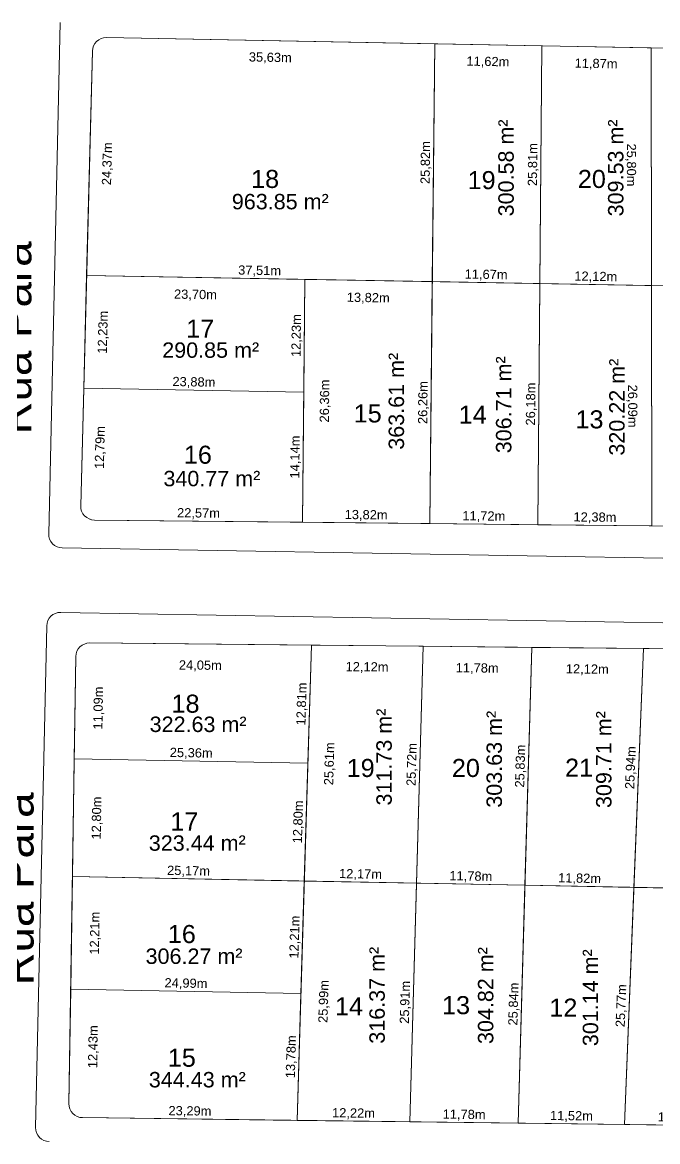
# Model space of a CAD drawing. Header units: metres. Extents: x 3808 to 8215, y 2374 to 6187.
# Drawn here: x 5029.4 to 5098.4, y 5179.3 to 5300.8 of the extents above; entities that cross this region are included whole.
import ezdxf
from ezdxf.enums import TextEntityAlignment as Align

# ---------------------------------------------------------------- set-up
doc = ezdxf.new("R2010")
doc.units = ezdxf.units.M
for name, color, linetype in [('Areas Lotes', 1, 'Continuous'), ('Calçada', 8, 'Continuous'), ('COTAS', 7, 'Continuous'), ('Lote', 7, 'Continuous'), ('Nome das Ruas', 7, 'Continuous'), ('Nº Lote', 7, 'Continuous'), ('quadras', 7, 'Continuous')]:
    doc.layers.add(name, color=color, linetype=linetype)
doc.styles.add('Arial', font='arial.ttf')
doc.dimstyles.new('Copy(2) of ISO-25', dxfattribs={"dimtxt": 1, "dimasz": 2.5, "dimexe": 1.25, "dimexo": 0.625, "dimgap": 0.2, "dimtad": 1, "dimtoh": 1, "dimlfac": 1, "dimzin": 1, "dimtxsty": 'Arial', "dimblk": 'NONE', "dimcen": 0, "dimse1": 1, "dimse2": 1, "dimsd1": 1, "dimsd2": 1, "dimclrt": 256, "dimaunit": 1, "dimadec": 3, "dimazin": 0, "dimtfac": 1, "dimtmove": 0, "dimatfit": 3, "dimldrblk": 'NONE', "dimfxl": 1, "dimtolj": 1, "dimtzin": 0, "dimarcsym": 0})

# ---------------------------------------------------------------- blocks, each defined once
blk = doc.blocks.new('*D5587')
at = {"layer": 'Defpoints', "color": 0, "linetype": 'Continuous', "transparency": 16777216}
for p in [(5094.76, 5181.15), (5094.76, 5181.15), (5106.63, 5180.99)]:
    blk.add_point(p, dxfattribs=at)
at = {"layer": 'COTAS', "linetype": 'Continuous', "lineweight": 5, "transparency": 16777216, "insert": (5100.71, 5181.87), "char_height": 1, "attachment_point": 5, "rotation": 359.2668, "style": 'Arial'}
blk.add_mtext('\\A1;11,87m', dxfattribs=at)
blk = doc.blocks.new('_None')
blk = doc.blocks.new('*D5588')
at = {"layer": 'Defpoints', "color": 0, "linetype": 'Continuous', "transparency": 16777216}
for p in [(5083.24, 5181.29), (5083.24, 5181.29), (5094.76, 5181.15)]:
    blk.add_point(p, dxfattribs=at)
at = {"layer": 'COTAS', "linetype": 'Continuous', "lineweight": 5, "transparency": 16777216, "insert": (5089.01, 5182.02), "char_height": 1, "attachment_point": 5, "rotation": 359.2668, "style": 'Arial'}
blk.add_mtext('\\A1;11,52m', dxfattribs=at)
blk = doc.blocks.new('*D5589')
at = {"layer": 'Defpoints', "color": 0, "linetype": 'Continuous', "transparency": 16777216}
for p in [(5071.46, 5181.44), (5071.46, 5181.44), (5083.24, 5181.29)]:
    blk.add_point(p, dxfattribs=at)
at = {"layer": 'COTAS', "linetype": 'Continuous', "lineweight": 5, "transparency": 16777216, "insert": (5077.36, 5182.17), "char_height": 1, "attachment_point": 5, "rotation": 359.2668, "style": 'Arial'}
blk.add_mtext('\\A1;11,78m', dxfattribs=at)
blk = doc.blocks.new('*D5590')
at = {"layer": 'Defpoints', "color": 0, "linetype": 'Continuous', "transparency": 16777216}
for p in [(5059.24, 5181.6), (5059.24, 5181.6), (5071.46, 5181.44)]:
    blk.add_point(p, dxfattribs=at)
at = {"layer": 'COTAS', "linetype": 'Continuous', "lineweight": 5, "transparency": 16777216, "insert": (5065.36, 5182.32), "char_height": 1, "attachment_point": 5, "rotation": 359.2668, "style": 'Arial'}
blk.add_mtext('\\A1;12,22m', dxfattribs=at)
blk = doc.blocks.new('*D5591')
at = {"layer": 'Defpoints', "color": 0, "linetype": 'Continuous', "transparency": 16777216}
for p in [(5035.96, 5181.9), (5035.96, 5181.9), (5059.24, 5181.6)]:
    blk.add_point(p, dxfattribs=at)
at = {"layer": 'COTAS', "linetype": 'Continuous', "lineweight": 5, "transparency": 16777216, "insert": (5047.61, 5182.55), "char_height": 1, "attachment_point": 5, "rotation": 359.2668, "style": 'Arial'}
blk.add_mtext('\\A1;23,29m', dxfattribs=at)
blk = doc.blocks.new('*D5592')
at = {"layer": 'Defpoints', "color": 0, "linetype": 'Continuous', "transparency": 16777216}
for p in [(5034.86, 5208.06), (5060.02, 5207.58), (5060.02, 5207.58)]:
    blk.add_point(p, dxfattribs=at)
at = {"layer": 'COTAS', "linetype": 'Continuous', "lineweight": 5, "transparency": 16777216, "insert": (5047.46, 5208.62), "char_height": 1, "attachment_point": 5, "rotation": 358.9075, "style": 'Arial'}
blk.add_mtext('\\A1;25,17m', dxfattribs=at)
blk = doc.blocks.new('*D5593')
at = {"layer": 'Defpoints', "color": 0, "linetype": 'Continuous', "transparency": 16777216}
for p in [(5060.02, 5207.58), (5072.19, 5207.35), (5072.19, 5207.35)]:
    blk.add_point(p, dxfattribs=at)
at = {"layer": 'COTAS', "linetype": 'Continuous', "lineweight": 5, "transparency": 16777216, "insert": (5066.12, 5208.27), "char_height": 1, "attachment_point": 5, "rotation": 358.9075, "style": 'Arial'}
blk.add_mtext('\\A1;12,17m', dxfattribs=at)
blk = doc.blocks.new('*D5594')
at = {"layer": 'Defpoints', "color": 0, "linetype": 'Continuous', "transparency": 16777216}
for p in [(5072.19, 5207.35), (5083.97, 5207.12), (5083.97, 5207.12)]:
    blk.add_point(p, dxfattribs=at)
at = {"layer": 'COTAS', "linetype": 'Continuous', "lineweight": 5, "transparency": 16777216, "insert": (5078.09, 5208.04), "char_height": 1, "attachment_point": 5, "rotation": 358.9075, "style": 'Arial'}
blk.add_mtext('\\A1;11,78m', dxfattribs=at)
blk = doc.blocks.new('*D5595')
at = {"layer": 'Defpoints', "color": 0, "linetype": 'Continuous', "transparency": 16777216}
for p in [(5083.97, 5207.12), (5095.78, 5206.9), (5095.78, 5206.9)]:
    blk.add_point(p, dxfattribs=at)
at = {"layer": 'COTAS', "linetype": 'Continuous', "lineweight": 5, "transparency": 16777216, "insert": (5089.89, 5207.81), "char_height": 1, "attachment_point": 5, "rotation": 358.9075, "style": 'Arial'}
blk.add_mtext('\\A1;11,82m', dxfattribs=at)
blk = doc.blocks.new('*D5596')
at = {"layer": 'Defpoints', "color": 0, "linetype": 'Continuous', "transparency": 16777216}
for p in [(5095.78, 5206.9), (5108.3, 5206.66), (5108.3, 5206.49)]:
    blk.add_point(p, dxfattribs=at)
at = {"layer": 'COTAS', "linetype": 'Continuous', "lineweight": 5, "transparency": 16777216, "insert": (5102.06, 5207.58), "char_height": 1, "attachment_point": 5, "rotation": 358.9075, "style": 'Arial'}
blk.add_mtext('\\A1;12,52m', dxfattribs=at)
blk = doc.blocks.new('*D5605')
at = {"layer": 'Defpoints', "color": 0, "linetype": 'Continuous', "transparency": 16777216}
for p in [(5036.74, 5233.42), (5060.79, 5233.18), (5060.76, 5230.01)]:
    blk.add_point(p, dxfattribs=at)
at = {"layer": 'COTAS', "linetype": 'Continuous', "lineweight": 5, "transparency": 16777216, "insert": (5048.74, 5230.93), "char_height": 1, "attachment_point": 5, "rotation": 359.4262, "style": 'Arial'}
blk.add_mtext('\\A1;24,05m', dxfattribs=at)
blk = doc.blocks.new('*D5606')
at = {"layer": 'Defpoints', "color": 0, "linetype": 'Continuous', "transparency": 16777216}
for p in [(5060.79, 5233.18), (5072.92, 5233.06), (5072.88, 5229.89)]:
    blk.add_point(p, dxfattribs=at)
at = {"layer": 'COTAS', "linetype": 'Continuous', "lineweight": 5, "transparency": 16777216, "insert": (5066.83, 5230.75), "char_height": 1, "attachment_point": 5, "rotation": 359.4262, "style": 'Arial'}
blk.add_mtext('\\A1;12,12m', dxfattribs=at)
blk = doc.blocks.new('*D5607')
at = {"layer": 'Defpoints', "color": 0, "linetype": 'Continuous', "transparency": 16777216}
for p in [(5072.92, 5233.06), (5084.7, 5232.94), (5084.66, 5229.77)]:
    blk.add_point(p, dxfattribs=at)
at = {"layer": 'COTAS', "linetype": 'Continuous', "lineweight": 5, "transparency": 16777216, "insert": (5078.78, 5230.63), "char_height": 1, "attachment_point": 5, "rotation": 359.4262, "style": 'Arial'}
blk.add_mtext('\\A1;11,78m', dxfattribs=at)
blk = doc.blocks.new('*D5608')
at = {"layer": 'Defpoints', "color": 0, "linetype": 'Continuous', "transparency": 16777216}
for p in [(5084.7, 5232.94), (5096.81, 5232.82), (5096.78, 5229.65)]:
    blk.add_point(p, dxfattribs=at)
at = {"layer": 'COTAS', "linetype": 'Continuous', "lineweight": 5, "transparency": 16777216, "insert": (5090.73, 5230.51), "char_height": 1, "attachment_point": 5, "rotation": 359.4262, "style": 'Arial'}
blk.add_mtext('\\A1;12,12m', dxfattribs=at)
blk = doc.blocks.new('*D5609')
at = {"layer": 'Defpoints', "color": 0, "linetype": 'Continuous', "transparency": 16777216}
for p in [(5096.81, 5232.82), (5108.98, 5232.7), (5108.95, 5229.53)]:
    blk.add_point(p, dxfattribs=at)
at = {"layer": 'COTAS', "linetype": 'Continuous', "lineweight": 5, "transparency": 16777216, "insert": (5102.87, 5230.39), "char_height": 1, "attachment_point": 5, "rotation": 359.4262, "style": 'Arial'}
blk.add_mtext('\\A1;12,17m', dxfattribs=at)
blk = doc.blocks.new('*D5617')
at = {"layer": 'Defpoints', "color": 0, "linetype": 'Continuous', "transparency": 16777216}
for p in [(5035.05, 5220.86), (5060.41, 5220.38), (5060.41, 5220.38)]:
    blk.add_point(p, dxfattribs=at)
at = {"layer": 'COTAS', "linetype": 'Continuous', "lineweight": 5, "transparency": 16777216, "insert": (5047.75, 5221.42), "char_height": 1, "attachment_point": 5, "rotation": 358.9075, "style": 'Arial'}
blk.add_mtext('\\A1;25,36m', dxfattribs=at)
blk = doc.blocks.new('*D5618')
at = {"layer": 'Defpoints', "color": 0, "linetype": 'Continuous', "transparency": 16777216}
for p in [(5034.67, 5195.85), (5059.66, 5195.37), (5059.66, 5195.37)]:
    blk.add_point(p, dxfattribs=at)
at = {"layer": 'COTAS', "linetype": 'Continuous', "lineweight": 5, "transparency": 16777216, "insert": (5047.18, 5196.41), "char_height": 1, "attachment_point": 5, "rotation": 358.9075, "style": 'Arial'}
blk.add_mtext('\\A1;24,99m', dxfattribs=at)
blk = doc.blocks.new('*D5639')
at = {"layer": 'Defpoints', "color": 0, "linetype": 'Continuous', "transparency": 16777216}
for p in [(5096.81, 5232.82), (5096.81, 5232.82), (5095.78, 5206.9)]:
    blk.add_point(p, dxfattribs=at)
at = {"layer": 'COTAS', "linetype": 'Continuous', "lineweight": 5, "transparency": 16777216, "insert": (5095.5, 5219.89), "char_height": 1, "attachment_point": 5, "rotation": 87.7278, "style": 'Arial'}
blk.add_mtext('\\A1;25,94m', dxfattribs=at)
blk = doc.blocks.new('*D5640')
at = {"layer": 'Defpoints', "color": 0, "linetype": 'Continuous', "transparency": 16777216}
for p in [(5084.7, 5232.94), (5084.7, 5232.94), (5083.97, 5207.12)]:
    blk.add_point(p, dxfattribs=at)
at = {"layer": 'COTAS', "linetype": 'Continuous', "lineweight": 5, "transparency": 16777216, "insert": (5083.53, 5220.06), "char_height": 1, "attachment_point": 5, "rotation": 88.3812, "style": 'Arial'}
blk.add_mtext('\\A1;25,83m', dxfattribs=at)
blk = doc.blocks.new('*D5641')
at = {"layer": 'Defpoints', "color": 0, "linetype": 'Continuous', "transparency": 16777216}
for p in [(5083.97, 5207.12), (5083.24, 5181.29), (5083.24, 5181.29)]:
    blk.add_point(p, dxfattribs=at)
at = {"layer": 'COTAS', "linetype": 'Continuous', "lineweight": 5, "transparency": 16777216, "insert": (5082.8, 5194.23), "char_height": 1, "attachment_point": 5, "rotation": 88.3812, "style": 'Arial'}
blk.add_mtext('\\A1;25,84m', dxfattribs=at)
blk = doc.blocks.new('*D5642')
at = {"layer": 'Defpoints', "color": 0, "linetype": 'Continuous', "transparency": 16777216}
for p in [(5072.19, 5207.35), (5071.46, 5181.44), (5071.46, 5181.44)]:
    blk.add_point(p, dxfattribs=at)
at = {"layer": 'COTAS', "linetype": 'Continuous', "lineweight": 5, "transparency": 16777216, "insert": (5071.02, 5194.42), "char_height": 1, "attachment_point": 5, "rotation": 88.3812, "style": 'Arial'}
blk.add_mtext('\\A1;25,91m', dxfattribs=at)
blk = doc.blocks.new('*D5643')
at = {"layer": 'Defpoints', "color": 0, "linetype": 'Continuous', "transparency": 16777216}
for p in [(5072.92, 5233.06), (5072.92, 5233.06), (5072.19, 5207.35)]:
    blk.add_point(p, dxfattribs=at)
at = {"layer": 'COTAS', "linetype": 'Continuous', "lineweight": 5, "transparency": 16777216, "insert": (5071.75, 5220.23), "char_height": 1, "attachment_point": 5, "rotation": 88.3812, "style": 'Arial'}
blk.add_mtext('\\A1;25,72m', dxfattribs=at)
blk = doc.blocks.new('*D5644')
at = {"layer": 'Defpoints', "color": 0, "linetype": 'Continuous', "transparency": 16777216}
for p in [(5060.79, 5233.18), (5064, 5233.09), (5060.02, 5207.58)]:
    blk.add_point(p, dxfattribs=at)
at = {"layer": 'COTAS', "linetype": 'Continuous', "lineweight": 5, "transparency": 16777216, "insert": (5062.81, 5220.31), "char_height": 1, "attachment_point": 5, "rotation": 88.2791, "style": 'Arial'}
blk.add_mtext('\\A1;25,61m', dxfattribs=at)
blk = doc.blocks.new('*D5645')
at = {"layer": 'Defpoints', "color": 0, "linetype": 'Continuous', "transparency": 16777216}
for p in [(5060.02, 5207.58), (5059.24, 5181.6), (5062.6, 5181.5)]:
    blk.add_point(p, dxfattribs=at)
at = {"layer": 'COTAS', "linetype": 'Continuous', "lineweight": 5, "transparency": 16777216, "insert": (5062.19, 5194.51), "char_height": 1, "attachment_point": 5, "rotation": 88.2791, "style": 'Arial'}
blk.add_mtext('\\A1;25,99m', dxfattribs=at)
blk = doc.blocks.new('*D5646')
at = {"layer": 'Defpoints', "color": 0, "linetype": 'Continuous', "transparency": 16777216}
for p in [(5060.79, 5233.18), (5060.41, 5220.38), (5060.41, 5220.38)]:
    blk.add_point(p, dxfattribs=at)
at = {"layer": 'COTAS', "linetype": 'Continuous', "lineweight": 5, "transparency": 16777216, "insert": (5059.8, 5226.8), "char_height": 1, "attachment_point": 5, "rotation": 88.2791, "style": 'Arial'}
blk.add_mtext('\\A1;12,81m', dxfattribs=at)
blk = doc.blocks.new('*D5647')
at = {"layer": 'Defpoints', "color": 0, "linetype": 'Continuous', "transparency": 16777216}
for p in [(5060.41, 5220.38), (5060.02, 5207.58), (5060.02, 5207.58)]:
    blk.add_point(p, dxfattribs=at)
at = {"layer": 'COTAS', "linetype": 'Continuous', "lineweight": 5, "transparency": 16777216, "insert": (5059.42, 5214), "char_height": 1, "attachment_point": 5, "rotation": 88.2791, "style": 'Arial'}
blk.add_mtext('\\A1;12,80m', dxfattribs=at)
blk = doc.blocks.new('*D5648')
at = {"layer": 'Defpoints', "color": 0, "linetype": 'Continuous', "transparency": 16777216}
for p in [(5060.02, 5207.58), (5059.66, 5195.37), (5059.66, 5195.37)]:
    blk.add_point(p, dxfattribs=at)
at = {"layer": 'COTAS', "linetype": 'Continuous', "lineweight": 5, "transparency": 16777216, "insert": (5059.04, 5201.5), "char_height": 1, "attachment_point": 5, "rotation": 88.2791, "style": 'Arial'}
blk.add_mtext('\\A1;12,21m', dxfattribs=at)
blk = doc.blocks.new('*D5649')
at = {"layer": 'Defpoints', "color": 0, "linetype": 'Continuous', "transparency": 16777216}
for p in [(5059.66, 5195.37), (5059.24, 5181.6), (5059.24, 5181.6)]:
    blk.add_point(p, dxfattribs=at)
at = {"layer": 'COTAS', "linetype": 'Continuous', "lineweight": 5, "transparency": 16777216, "insert": (5058.65, 5188.51), "char_height": 1, "attachment_point": 5, "rotation": 88.2791, "style": 'Arial'}
blk.add_mtext('\\A1;13,78m', dxfattribs=at)
blk = doc.blocks.new('*D5650')
at = {"layer": 'Defpoints', "color": 0, "linetype": 'Continuous', "transparency": 16777216}
for p in [(5034.67, 5195.85), (5038.07, 5195.8), (5034.48, 5183.42)]:
    blk.add_point(p, dxfattribs=at)
at = {"layer": 'COTAS', "linetype": 'Continuous', "lineweight": 5, "transparency": 16777216, "insert": (5037.17, 5189.6), "char_height": 1, "attachment_point": 5, "rotation": 89.1178, "style": 'Arial'}
blk.add_mtext('\\A1;12,43m', dxfattribs=at)
blk = doc.blocks.new('*D5651')
at = {"layer": 'Defpoints', "color": 0, "linetype": 'Continuous', "transparency": 16777216}
for p in [(5034.86, 5208.06), (5038.26, 5208.01), (5034.67, 5195.85)]:
    blk.add_point(p, dxfattribs=at)
at = {"layer": 'COTAS', "linetype": 'Continuous', "lineweight": 5, "transparency": 16777216, "insert": (5037.36, 5201.92), "char_height": 1, "attachment_point": 5, "rotation": 89.1178, "style": 'Arial'}
blk.add_mtext('\\A1;12,21m', dxfattribs=at)
blk = doc.blocks.new('*D5652')
at = {"layer": 'Defpoints', "color": 0, "linetype": 'Continuous', "transparency": 16777216}
for p in [(5035.05, 5220.86), (5038.46, 5220.81), (5034.86, 5208.06)]:
    blk.add_point(p, dxfattribs=at)
at = {"layer": 'COTAS', "linetype": 'Continuous', "lineweight": 5, "transparency": 16777216, "insert": (5037.56, 5214.42), "char_height": 1, "attachment_point": 5, "rotation": 89.1178, "style": 'Arial'}
blk.add_mtext('\\A1;12,80m', dxfattribs=at)
blk = doc.blocks.new('*D5653')
at = {"layer": 'Defpoints', "color": 0, "linetype": 'Continuous', "transparency": 16777216}
for p in [(5035.22, 5231.95), (5038.63, 5231.89), (5035.05, 5220.86)]:
    blk.add_point(p, dxfattribs=at)
at = {"layer": 'COTAS', "linetype": 'Continuous', "lineweight": 5, "transparency": 16777216, "insert": (5037.74, 5226.36), "char_height": 1, "attachment_point": 5, "rotation": 89.1178, "style": 'Arial'}
blk.add_mtext('\\A1;11,09m', dxfattribs=at)
blk = doc.blocks.new('*D5654')
at = {"layer": 'Defpoints', "color": 0, "linetype": 'Continuous', "transparency": 16777216}
for p in [(5095.78, 5206.9), (5094.76, 5181.15), (5094.76, 5181.15)]:
    blk.add_point(p, dxfattribs=at)
at = {"layer": 'COTAS', "linetype": 'Continuous', "lineweight": 5, "transparency": 16777216, "insert": (5094.47, 5194.05), "char_height": 1, "attachment_point": 5, "rotation": 87.7278, "style": 'Arial'}
blk.add_mtext('\\A1;25,77m', dxfattribs=at)
blk = doc.blocks.new('*D5836')
at = {"layer": 'Defpoints', "color": 0, "linetype": 'Continuous', "transparency": 16777216}
for p in [(5097.74, 5246.14), (5097.74, 5246.14), (5109.12, 5246.02)]:
    blk.add_point(p, dxfattribs=at)
at = {"layer": 'COTAS', "linetype": 'Continuous', "lineweight": 5, "transparency": 16777216, "insert": (5103.44, 5246.88), "char_height": 1, "attachment_point": 5, "rotation": 359.4056, "style": 'Arial'}
blk.add_mtext('\\A1;11,37m', dxfattribs=at)
blk = doc.blocks.new('*D5837')
at = {"layer": 'Defpoints', "color": 0, "linetype": 'Continuous', "transparency": 16777216}
for p in [(5085.36, 5246.26), (5085.36, 5246.26), (5097.74, 5246.14)]:
    blk.add_point(p, dxfattribs=at)
at = {"layer": 'COTAS', "linetype": 'Continuous', "lineweight": 5, "transparency": 16777216, "insert": (5091.56, 5247), "char_height": 1, "attachment_point": 5, "rotation": 359.4056, "style": 'Arial'}
blk.add_mtext('\\A1;12,38m', dxfattribs=at)
blk = doc.blocks.new('*D5838')
at = {"layer": 'Defpoints', "color": 0, "linetype": 'Continuous', "transparency": 16777216}
for p in [(5073.63, 5246.39), (5073.63, 5246.39), (5085.36, 5246.26)]:
    blk.add_point(p, dxfattribs=at)
at = {"layer": 'COTAS', "linetype": 'Continuous', "lineweight": 5, "transparency": 16777216, "insert": (5079.5, 5247.13), "char_height": 1, "attachment_point": 5, "rotation": 359.4056, "style": 'Arial'}
blk.add_mtext('\\A1;11,72m', dxfattribs=at)
blk = doc.blocks.new('*D5839')
at = {"layer": 'Defpoints', "color": 0, "linetype": 'Continuous', "transparency": 16777216}
for p in [(5059.82, 5246.53), (5059.82, 5246.53), (5073.63, 5246.39)]:
    blk.add_point(p, dxfattribs=at)
at = {"layer": 'COTAS', "linetype": 'Continuous', "lineweight": 5, "transparency": 16777216, "insert": (5066.73, 5247.26), "char_height": 1, "attachment_point": 5, "rotation": 359.4056, "style": 'Arial'}
blk.add_mtext('\\A1;13,82m', dxfattribs=at)
blk = doc.blocks.new('*D5840')
at = {"layer": 'Defpoints', "color": 0, "linetype": 'Continuous', "transparency": 16777216}
for p in [(5037.24, 5246.53), (5037.25, 5246.76), (5059.82, 5246.53)]:
    blk.add_point(p, dxfattribs=at)
at = {"layer": 'COTAS', "linetype": 'Continuous', "lineweight": 5, "transparency": 16777216, "insert": (5048.54, 5247.45), "char_height": 1, "attachment_point": 5, "rotation": 359.4056, "style": 'Arial'}
blk.add_mtext('\\A1;22,57m', dxfattribs=at)
blk = doc.blocks.new('*D5841')
at = {"layer": 'Defpoints', "color": 0, "linetype": 'Continuous', "transparency": 16777216}
for p in [(5036.4, 5273.31), (5073.91, 5272.65), (5073.91, 5272.65)]:
    blk.add_point(p, dxfattribs=at)
at = {"layer": 'COTAS', "linetype": 'Continuous', "lineweight": 5, "transparency": 16777216, "insert": (5055.17, 5273.78), "char_height": 1, "attachment_point": 5, "rotation": 358.9856, "style": 'Arial'}
blk.add_mtext('\\A1;37,51m', dxfattribs=at)
blk = doc.blocks.new('*D5842')
at = {"layer": 'Defpoints', "color": 0, "linetype": 'Continuous', "transparency": 16777216}
for p in [(5073.91, 5272.65), (5085.57, 5272.44), (5085.57, 5272.44)]:
    blk.add_point(p, dxfattribs=at)
at = {"layer": 'COTAS', "linetype": 'Continuous', "lineweight": 5, "transparency": 16777216, "insert": (5079.75, 5273.35), "char_height": 1, "attachment_point": 5, "rotation": 358.9856, "style": 'Arial'}
blk.add_mtext('\\A1;11,67m', dxfattribs=at)
blk = doc.blocks.new('*D5843')
at = {"layer": 'Defpoints', "color": 0, "linetype": 'Continuous', "transparency": 16777216}
for p in [(5085.57, 5272.44), (5097.7, 5272.23), (5097.7, 5272.23)]:
    blk.add_point(p, dxfattribs=at)
at = {"layer": 'COTAS', "linetype": 'Continuous', "lineweight": 5, "transparency": 16777216, "insert": (5091.65, 5273.13), "char_height": 1, "attachment_point": 5, "rotation": 358.9856, "style": 'Arial'}
blk.add_mtext('\\A1;12,12m', dxfattribs=at)
blk = doc.blocks.new('*D5844')
at = {"layer": 'Defpoints', "color": 0, "linetype": 'Continuous', "transparency": 16777216}
for p in [(5097.7, 5272.23), (5109.12, 5272.02), (5109.12, 5272.02)]:
    blk.add_point(p, dxfattribs=at)
at = {"layer": 'COTAS', "linetype": 'Continuous', "lineweight": 5, "transparency": 16777216, "insert": (5103.42, 5272.93), "char_height": 1, "attachment_point": 5, "rotation": 358.9856, "style": 'Arial'}
blk.add_mtext('\\A1;11,42m', dxfattribs=at)
blk = doc.blocks.new('*D5862')
at = {"layer": 'Defpoints', "color": 0, "linetype": 'Continuous', "transparency": 16777216}
for p in [(5036.4, 5273.31), (5060.09, 5272.89), (5060.04, 5270.16)]:
    blk.add_point(p, dxfattribs=at)
at = {"layer": 'COTAS', "linetype": 'Continuous', "lineweight": 5, "transparency": 16777216, "insert": (5048.21, 5271.17), "char_height": 1, "attachment_point": 5, "rotation": 358.9856, "style": 'Arial'}
blk.add_mtext('\\A1;23,70m', dxfattribs=at)
blk = doc.blocks.new('*D5863')
at = {"layer": 'Defpoints', "color": 0, "linetype": 'Continuous', "transparency": 16777216}
for p in [(5060.09, 5272.89), (5073.91, 5272.65), (5073.86, 5269.91)]:
    blk.add_point(p, dxfattribs=at)
at = {"layer": 'COTAS', "linetype": 'Continuous', "lineweight": 5, "transparency": 16777216, "insert": (5066.96, 5270.83), "char_height": 1, "attachment_point": 5, "rotation": 358.9856, "style": 'Arial'}
blk.add_mtext('\\A1;13,82m', dxfattribs=at)
blk = doc.blocks.new('*D5864')
at = {"layer": 'Defpoints', "color": 0, "linetype": 'Continuous', "transparency": 16777216}
for p in [(5036.09, 5261.09), (5036.09, 5261.09), (5059.96, 5260.67)]:
    blk.add_point(p, dxfattribs=at)
at = {"layer": 'COTAS', "linetype": 'Continuous', "lineweight": 5, "transparency": 16777216, "insert": (5048.04, 5261.68), "char_height": 1, "attachment_point": 5, "rotation": 358.9856, "style": 'Arial'}
blk.add_mtext('\\A1;23,88m', dxfattribs=at)
blk = doc.blocks.new('*D5865')
at = {"layer": 'Defpoints', "color": 0, "linetype": 'Continuous', "transparency": 16777216}
for p in [(5037.02, 5297.67), (5036.4, 5273.31), (5039.19, 5273.24)]:
    blk.add_point(p, dxfattribs=at)
at = {"layer": 'COTAS', "linetype": 'Continuous', "lineweight": 5, "transparency": 16777216, "insert": (5038.7, 5285.44), "char_height": 1, "attachment_point": 5, "rotation": 88.5356, "style": 'Arial'}
blk.add_mtext('\\A1;24,37m', dxfattribs=at)
blk = doc.blocks.new('*D5866')
at = {"layer": 'Defpoints', "color": 0, "linetype": 'Continuous', "transparency": 16777216}
for p in [(5036.4, 5273.31), (5036.09, 5261.09), (5038.88, 5261.02)]:
    blk.add_point(p, dxfattribs=at)
at = {"layer": 'COTAS', "linetype": 'Continuous', "lineweight": 5, "transparency": 16777216, "insert": (5038.24, 5267.15), "char_height": 1, "attachment_point": 5, "rotation": 88.5356, "style": 'Arial'}
blk.add_mtext('\\A1;12,23m', dxfattribs=at)
blk = doc.blocks.new('*D5867')
at = {"layer": 'Defpoints', "color": 0, "linetype": 'Continuous', "transparency": 16777216}
for p in [(5036.09, 5261.09), (5035.76, 5248.3), (5038.55, 5248.23)]:
    blk.add_point(p, dxfattribs=at)
at = {"layer": 'COTAS', "linetype": 'Continuous', "lineweight": 5, "transparency": 16777216, "insert": (5037.92, 5254.64), "char_height": 1, "attachment_point": 5, "rotation": 88.5356, "style": 'Arial'}
blk.add_mtext('\\A1;12,79m', dxfattribs=at)
blk = doc.blocks.new('*D5868')
at = {"layer": 'Defpoints', "color": 0, "linetype": 'Continuous', "transparency": 16777216}
for p in [(5059.96, 5260.67), (5059.96, 5260.67), (5059.82, 5246.53)]:
    blk.add_point(p, dxfattribs=at)
at = {"layer": 'COTAS', "linetype": 'Continuous', "lineweight": 5, "transparency": 16777216, "insert": (5059.09, 5253.61), "char_height": 1, "attachment_point": 5, "rotation": 89.4066, "style": 'Arial'}
blk.add_mtext('\\A1;14,14m', dxfattribs=at)
blk = doc.blocks.new('*D5869')
at = {"layer": 'Defpoints', "color": 0, "linetype": 'Continuous', "transparency": 16777216}
for p in [(5060.09, 5272.89), (5060.09, 5272.89), (5059.96, 5260.67)]:
    blk.add_point(p, dxfattribs=at)
at = {"layer": 'COTAS', "linetype": 'Continuous', "lineweight": 5, "transparency": 16777216, "insert": (5059.23, 5266.79), "char_height": 1, "attachment_point": 5, "rotation": 89.4066, "style": 'Arial'}
blk.add_mtext('\\A1;12,23m', dxfattribs=at)
blk = doc.blocks.new('*D5870')
at = {"layer": 'Defpoints', "color": 0, "linetype": 'Continuous', "transparency": 16777216}
for p in [(5073.91, 5272.65), (5073.63, 5246.39), (5073.63, 5246.39)]:
    blk.add_point(p, dxfattribs=at)
at = {"layer": 'COTAS', "linetype": 'Continuous', "lineweight": 5, "transparency": 16777216, "insert": (5072.97, 5259.52), "char_height": 1, "attachment_point": 5, "rotation": 89.4066, "style": 'Arial'}
blk.add_mtext('\\A1;26,26m', dxfattribs=at)
blk = doc.blocks.new('*D5871')
at = {"layer": 'Defpoints', "color": 0, "linetype": 'Continuous', "transparency": 16777216}
for p in [(5085.57, 5272.44), (5085.36, 5246.26), (5085.36, 5246.26)]:
    blk.add_point(p, dxfattribs=at)
at = {"layer": 'COTAS', "linetype": 'Continuous', "lineweight": 5, "transparency": 16777216, "insert": (5084.67, 5259.36), "char_height": 1, "attachment_point": 5, "rotation": 89.5277, "style": 'Arial'}
blk.add_mtext('\\A1;26,18m', dxfattribs=at)
blk = doc.blocks.new('*D5872')
at = {"layer": 'Defpoints', "color": 0, "linetype": 'Continuous', "transparency": 16777216}
for p in [(5097.7, 5272.23), (5094.8, 5246.13), (5097.74, 5246.14)]:
    blk.add_point(p, dxfattribs=at)
at = {"layer": 'COTAS', "linetype": 'Continuous', "lineweight": 5, "transparency": 16777216, "insert": (5095.57, 5259.14), "char_height": 1, "attachment_point": 5, "rotation": 270.1, "style": 'Arial'}
blk.add_mtext('\\A1;26,09m', dxfattribs=at)
blk = doc.blocks.new('*D5894')
at = {"layer": 'Defpoints', "color": 0, "linetype": 'Continuous', "transparency": 16777216}
for p in [(5097.65, 5298.03), (5109.12, 5297.58), (5097.6, 5295.33)]:
    blk.add_point(p, dxfattribs=at)
at = {"layer": 'COTAS', "linetype": 'Continuous', "lineweight": 5, "transparency": 16777216, "insert": (5103.35, 5296.03), "char_height": 1, "attachment_point": 5, "rotation": 358.9295, "style": 'Arial'}
blk.add_mtext('\\A1;11,47m', dxfattribs=at)
blk = doc.blocks.new('*D5895')
at = {"layer": 'Defpoints', "color": 0, "linetype": 'Continuous', "transparency": 16777216}
for p in [(5085.79, 5298.25), (5097.65, 5298.03), (5085.74, 5295.55)]:
    blk.add_point(p, dxfattribs=at)
at = {"layer": 'COTAS', "linetype": 'Continuous', "lineweight": 5, "transparency": 16777216, "insert": (5091.68, 5296.24), "char_height": 1, "attachment_point": 5, "rotation": 358.9295, "style": 'Arial'}
blk.add_mtext('\\A1;11,87m', dxfattribs=at)
blk = doc.blocks.new('*D5896')
at = {"layer": 'Defpoints', "color": 0, "linetype": 'Continuous', "transparency": 16777216}
for p in [(5074.17, 5298.47), (5085.79, 5298.25), (5074.12, 5295.77)]:
    blk.add_point(p, dxfattribs=at)
at = {"layer": 'COTAS', "linetype": 'Continuous', "lineweight": 5, "transparency": 16777216, "insert": (5079.94, 5296.46), "char_height": 1, "attachment_point": 5, "rotation": 358.9295, "style": 'Arial'}
blk.add_mtext('\\A1;11,62m', dxfattribs=at)
blk = doc.blocks.new('*D5897')
at = {"layer": 'Defpoints', "color": 0, "linetype": 'Continuous', "transparency": 16777216}
for p in [(5038.55, 5299.14), (5074.17, 5298.47), (5038.5, 5296.44)]:
    blk.add_point(p, dxfattribs=at)
at = {"layer": 'COTAS', "linetype": 'Continuous', "lineweight": 5, "transparency": 16777216, "insert": (5056.33, 5296.91), "char_height": 1, "attachment_point": 5, "rotation": 358.9295, "style": 'Arial'}
blk.add_mtext('\\A1;35,63m', dxfattribs=at)
blk = doc.blocks.new('*D5898')
at = {"layer": 'Defpoints', "color": 0, "linetype": 'Continuous', "transparency": 16777216}
for p in [(5074.17, 5298.47), (5073.91, 5272.65), (5073.91, 5272.65)]:
    blk.add_point(p, dxfattribs=at)
at = {"layer": 'COTAS', "linetype": 'Continuous', "lineweight": 5, "transparency": 16777216, "insert": (5073.24, 5285.57), "char_height": 1, "attachment_point": 5, "rotation": 89.4066, "style": 'Arial'}
blk.add_mtext('\\A1;25,82m', dxfattribs=at)
blk = doc.blocks.new('*D5899')
at = {"layer": 'Defpoints', "color": 0, "linetype": 'Continuous', "transparency": 16777216}
for p in [(5085.79, 5298.25), (5085.57, 5272.44), (5085.57, 5272.44)]:
    blk.add_point(p, dxfattribs=at)
at = {"layer": 'COTAS', "linetype": 'Continuous', "lineweight": 5, "transparency": 16777216, "insert": (5084.88, 5285.35), "char_height": 1, "attachment_point": 5, "rotation": 89.5277, "style": 'Arial'}
blk.add_mtext('\\A1;25,81m', dxfattribs=at)
blk = doc.blocks.new('*D5900')
at = {"layer": 'Defpoints', "color": 0, "linetype": 'Continuous', "transparency": 16777216}
for p in [(5097.65, 5298.03), (5094.65, 5272.22), (5097.7, 5272.23)]:
    blk.add_point(p, dxfattribs=at)
at = {"layer": 'COTAS', "linetype": 'Continuous', "lineweight": 5, "transparency": 16777216, "insert": (5095.43, 5285.31), "char_height": 1, "attachment_point": 5, "rotation": 270.1, "style": 'Arial'}
blk.add_mtext('\\A1;25,80m', dxfattribs=at)
blk = doc.blocks.new('*D5906')
at = {"layer": 'Defpoints', "color": 0, "linetype": 'Continuous', "transparency": 16777216}
for p in [(5060.09, 5272.89), (5063.24, 5272.86), (5059.82, 5246.53)]:
    blk.add_point(p, dxfattribs=at)
at = {"layer": 'Areas Lotes', "linetype": 'Continuous', "lineweight": 5, "transparency": 16777216, "insert": (5062.3, 5259.69), "char_height": 1, "attachment_point": 5, "rotation": 89.4066, "style": 'Arial'}
blk.add_mtext('\\A1;26,36m', dxfattribs=at)

msp = doc.modelspace()

# ---------------------------------------------------------------- linework, layer by layer
at = {"layer": 'Calçada', "linetype": 'Continuous', "lineweight": 5}
for p, q in [((5033.516, 5300.789), (5032.286, 5245.273)), ((5218.438, 5240.556), (5033.76, 5243.74)), ((5218.294, 5233.558), (5033.591, 5236.742)), ((5032.065, 5235.275), (5030.859, 5180.832))]:
    msp.add_line(p, q, dxfattribs=at)
for centre, start, end in [((5033.786, 5245.24), 178.7312, 269.01241), ((5033.565, 5235.242), 89.01241, 178.7312), ((5032.359, 5180.799), 178.7312, 268.82016)]:
    msp.add_arc(centre, 1.5, start, end, dxfattribs=at)
at = {"layer": 'Lote', "lineweight": 5}
for p, q in [((5073.634, 5246.386), (5074.174, 5298.47)), ((5085.787, 5298.253), (5085.359, 5246.264)), ((5097.742, 5246.136), (5097.651, 5298.031)), ((5130.329, 5271.649), (5036.398, 5273.312)), ((5059.817, 5246.529), (5060.09, 5272.892)), ((5059.963, 5260.666), (5036.086, 5261.089)), ((5059.243, 5181.601), (5060.793, 5233.183)), ((5072.916, 5233.061), (5071.457, 5181.445)), ((5084.697, 5232.943), (5083.237, 5181.294)), ((5094.761, 5181.146), (5096.811, 5232.822)), ((5035.054, 5220.861), (5060.408, 5220.377)), ((5034.856, 5208.06), (5128.429, 5206.276)), ((5034.668, 5195.851), (5059.657, 5195.375))]:
    msp.add_line(p, q, dxfattribs=at)
at = {"layer": 'Lote', "linetype": 'Continuous', "lineweight": 5, "flags": 128}
for points in [[(5073.906, 5272.648), (5074.174, 5298.47), (5038.548, 5299.135, 0.4122013), (5037.021, 5297.674), (5036.398, 5273.312)], [(5036.086, 5261.089), (5035.759, 5248.301, 0.418668), (5037.243, 5246.763), (5059.817, 5246.529), (5059.963, 5260.666)], [(5060.793, 5233.183), (5036.739, 5233.424, 0.4126383), (5035.224, 5231.947), (5035.054, 5220.861), (5060.408, 5220.377)], [(5034.668, 5195.851), (5034.477, 5183.422, 0.4149754), (5035.958, 5181.899), (5059.243, 5181.601), (5059.657, 5195.375)]]:
    msp.add_lwpolyline(points, format="xyb", close=True, dxfattribs=at)
for points in [[(5085.787, 5298.253), (5074.174, 5298.47), (5073.906, 5272.648), (5085.574, 5272.441)], [(5097.696, 5272.226), (5097.651, 5298.031), (5085.787, 5298.253), (5085.574, 5272.441)], [(5097.696, 5272.226), (5109.115, 5272.024), (5109.115, 5297.817), (5097.651, 5298.031)], [(5060.09, 5272.892), (5036.398, 5273.312), (5036.086, 5261.089), (5059.963, 5260.666)], [(5073.906, 5272.648), (5060.09, 5272.892), (5059.817, 5246.529), (5073.634, 5246.386)], [(5073.634, 5246.386), (5085.359, 5246.264), (5085.574, 5272.441), (5073.906, 5272.648)], [(5085.359, 5246.264), (5097.742, 5246.136), (5097.696, 5272.226), (5085.574, 5272.441)], [(5097.742, 5246.136), (5109.115, 5246.018), (5109.115, 5272.024), (5097.696, 5272.226)], [(5060.023, 5207.58), (5072.189, 5207.348), (5072.916, 5233.061), (5060.793, 5233.183)], [(5072.189, 5207.348), (5083.967, 5207.124), (5084.697, 5232.943), (5072.916, 5233.061)], [(5096.811, 5232.822), (5084.697, 5232.943), (5083.967, 5207.124), (5095.783, 5206.899)], [(5108.979, 5232.7), (5096.811, 5232.822), (5095.783, 5206.899), (5108.302, 5206.66)], [(5035.054, 5220.861), (5034.856, 5208.06), (5060.023, 5207.58), (5060.408, 5220.377)], [(5034.856, 5208.06), (5034.668, 5195.851), (5059.657, 5195.375), (5060.023, 5207.58)], [(5059.243, 5181.601), (5071.457, 5181.445), (5072.189, 5207.348), (5060.023, 5207.58)], [(5071.457, 5181.445), (5083.237, 5181.294), (5083.967, 5207.124), (5072.189, 5207.348)], [(5095.783, 5206.899), (5083.967, 5207.124), (5083.237, 5181.294), (5094.761, 5181.146)], [(5108.298, 5206.486), (5108.302, 5206.66), (5095.783, 5206.899), (5094.761, 5181.146), (5106.631, 5180.994)]]:
    msp.add_lwpolyline(points, close=True, dxfattribs=at)
at = {"layer": 'quadras', "lineweight": 5}
for p, q in [((5038.548, 5299.135), (5215.734, 5295.825)), ((5035.759, 5248.301), (5037.021, 5297.674)), ((5215.43, 5244.915), (5037.243, 5246.763)), ((5036.739, 5233.424), (5214.632, 5231.642)), ((5034.477, 5183.422), (5035.224, 5231.947)), ((5214.686, 5179.612), (5035.958, 5181.899))]:
    msp.add_line(p, q, dxfattribs=at)
for centre, start, end in [((5038.52, 5297.636), 88.92951, 178.53559), ((5037.258, 5248.263), 178.53559, 269.4056), ((5036.724, 5231.924), 89.42616, 179.11783), ((5035.977, 5183.399), 179.11783, 269.26681)]:
    msp.add_arc(centre, 1.5, start, end, dxfattribs=at)

# ---------------------------------------------------------------- texts
at = {"layer": 'Areas Lotes', "lineweight": 5, "style": 'Arial'}
for s, p in [('300.58 m²', (5082.745, 5279.732)), ('309.53 m²', (5094.649, 5279.732)), ('363.61 m²', (5070.841, 5254.401)), ('306.71 m²', (5082.489, 5254.018)), ('320.22 m²', (5094.777, 5253.762)), ('311.73 m²', (5069.509, 5215.781)), ('303.63 m²', (5081.465, 5215.543)), ('309.71 m²', (5093.351, 5215.51)), ('316.37 m²', (5068.752, 5189.926)), ('304.82 m²', (5080.533, 5189.892)), ('301.14 m²', (5091.907, 5189.659))]:
    msp.add_text(s, height=1.6726, rotation=90, dxfattribs=at).set_placement(p)
at = {"layer": 'Areas Lotes', "linetype": 'Continuous', "lineweight": 5, "style": 'Arial'}
for s, p in [('963.85 m²', (5052.154, 5280.499)), ('290.85 m²', (5044.602, 5264.38)), ('340.77 m²', (5044.73, 5250.436)), ('322.63 m²', (5043.235, 5223.76)), ('323.44 m²', (5043.147, 5210.868)), ('306.27 m²', (5042.796, 5198.589)), ('344.43 m²', (5043.151, 5185.184))]:
    msp.add_text(s, height=1.6726, dxfattribs=at).set_placement(p)
at = {"layer": 'Nome das Ruas', "lineweight": 5, "style": 'Arial'}
for p in [(5030.4, 5256.062, 165.916), (5030.641, 5196.248, 165.916)]:
    msp.add_text('Rua Pará', height=3.55, rotation=90, dxfattribs=at).set_placement(p)
at = {"layer": 'Nº Lote', "linetype": 'Continuous', "lineweight": 5, "style": 'Arial'}
for s, p in [('18', (5055.765, 5282.816)), ('19', (5079.26, 5282.688)), ('20', (5091.22, 5282.816)), ('17', (5048.725, 5266.569)), ('15', (5066.901, 5257.358)), ('14', (5078.292, 5257.23)), ('13', (5090.964, 5256.718)), ('16', (5048.469, 5252.88)), ('18', (5047.13, 5225.858)), ('19', (5066.135, 5218.877)), ('20', (5077.552, 5218.877)), ('21', (5089.835, 5218.909)), ('17', (5046.997, 5213.068)), ('16', (5046.729, 5200.852)), ('14', (5064.869, 5192.998)), ('13', (5076.487, 5193.132)), ('12', (5088.133, 5192.863)), ('15', (5046.729, 5187.428))]:
    msp.add_text(s, height=1.96, dxfattribs=at).set_placement(p, align=Align.CENTER)

# ---------------------------------------------------------------- dimensions: what is measured, and where the dimension line sits
at = {"layer": 'Areas Lotes', "linetype": 'Continuous', "lineweight": 5}
dim = msp.add_aligned_dim(p1=(5059.817, 5246.529), p2=(5060.09, 5272.892), distance=-3.145, dimstyle='Copy(2) of ISO-25', override={"dimpost": 'm'}, dxfattribs=at)
dim.commit()
dim.dimension.update_dxf_attribs({"geometry": '*D5906', "text_midpoint": (5062.298, 5259.686)})
at = {"layer": 'COTAS', "linetype": 'Continuous', "lineweight": 5}
for base, p1, p2, angle, picture, middle in [((5038.498, 5296.438), (5074.174, 5298.47), (5038.548, 5299.135), 358.92951, '*D5897', (5056.326, 5296.906)), ((5074.123, 5295.772), (5085.787, 5298.253), (5074.174, 5298.47), 358.92951, '*D5896', (5079.945, 5296.464)), ((5085.737, 5295.555), (5097.651, 5298.031), (5085.787, 5298.253), 358.92951, '*D5895', (5091.684, 5296.245)), ((5097.601, 5295.333), (5109.115, 5297.585), (5097.651, 5298.031), 358.92951, '*D5894', (5103.35, 5296.027)), ((5085.574, 5272.441), (5073.906, 5272.648), (5085.574, 5272.441), 178.98557, '*D5842', (5079.754, 5273.345)), ((5038.88, 5261.017), (5036.398, 5273.312), (5036.086, 5261.089), 88.53559, '*D5866', (5038.236, 5267.149)), ((5060.09, 5272.892), (5059.963, 5260.666), (5060.09, 5272.892), 269.40659, '*D5869', (5059.226, 5266.787)), ((5073.858, 5269.911), (5060.09, 5272.892), (5073.906, 5272.648), 178.98557, '*D5863', (5066.964, 5270.834)), ((5097.696, 5272.226), (5085.574, 5272.441), (5097.696, 5272.226), 178.98557, '*D5843', (5091.649, 5273.135)), ((5109.115, 5272.024), (5097.696, 5272.226), (5109.115, 5272.024), 178.98557, '*D5844', (5103.42, 5272.926)), ((5038.553, 5248.23), (5036.086, 5261.089), (5035.759, 5248.301), 88.53559, '*D5867', (5037.916, 5254.644)), ((5037.245, 5246.763), (5059.817, 5246.529), (5037.243, 5246.529), 359.4056, '*D5840', (5048.539, 5247.447)), ((5059.817, 5246.529), (5073.634, 5246.386), (5059.817, 5246.529), 359.4056, '*D5839', (5066.734, 5247.258)), ((5073.6343, 5246.3856), (5085.3586, 5246.264), (5073.6343, 5246.3856), 359.4056, '*D5838', (5079.5047, 5247.1257)), ((5085.359, 5246.264), (5097.742, 5246.136), (5085.359, 5246.264), 359.4056, '*D5837', (5091.558, 5247.001)), ((5097.742, 5246.136), (5109.115, 5246.018), (5097.742, 5246.136), 359.4056, '*D5836', (5103.437, 5246.877)), ((5072.884, 5229.889), (5060.793, 5233.183), (5072.916, 5233.061), 179.42616, '*D5606', (5066.83, 5230.75)), ((5084.665, 5229.771), (5072.916, 5233.061), (5084.697, 5232.943), 179.42616, '*D5607', (5078.782, 5230.631)), ((5096.7794, 5229.6494), (5084.6966, 5232.9432), (5096.8112, 5232.8219), 179.42616, '*D5608', (5090.7301, 5230.5109)), ((5108.947, 5229.527), (5096.811, 5232.822), (5108.979, 5232.7), 179.42616, '*D5609', (5102.871, 5230.389)), ((5038.627, 5231.894), (5035.054, 5220.861), (5035.224, 5231.947), 269.11783, '*D5653', (5037.741, 5226.364)), ((5038.456, 5220.808), (5034.856, 5208.06), (5035.054, 5220.861), 269.11783, '*D5652', (5037.557, 5214.421)), ((5060.023, 5207.58), (5060.408, 5220.377), (5060.023, 5207.58), 88.27912, '*D5647', (5059.415, 5214.003)), ((5072.189, 5207.348), (5060.023, 5207.58), (5072.189, 5207.348), 178.90747, '*D5593', (5066.121, 5208.265)), ((5083.967, 5207.124), (5072.189, 5207.348), (5083.967, 5207.124), 178.90747, '*D5594', (5078.093, 5208.037)), ((5095.783, 5206.899), (5083.967, 5207.124), (5095.783, 5206.899), 178.90747, '*D5595', (5089.89, 5207.812)), ((5108.301, 5206.66), (5095.783, 5206.899), (5108.298, 5206.486), 178.90747, '*D5596', (5102.057, 5207.58)), ((5038.259, 5208.008), (5034.668, 5195.851), (5034.856, 5208.06), 269.11783, '*D5651', (5037.364, 5201.916)), ((5059.657, 5195.375), (5060.023, 5207.58), (5059.657, 5195.375), 88.27912, '*D5648', (5059.039, 5201.502)), ((5059.243, 5181.601), (5059.657, 5195.375), (5059.243, 5181.601), 88.27912, '*D5649', (5058.649, 5188.512)), ((5035.958, 5181.899), (5059.243, 5181.601), (5035.958, 5181.899), 359.26681, '*D5591', (5047.611, 5182.551)), ((5059.2429, 5181.6008), (5071.457, 5181.4445), (5059.2429, 5181.6008), 359.26681, '*D5590', (5065.3602, 5182.3236)), ((5071.457, 5181.445), (5083.237, 5181.294), (5071.457, 5181.445), 359.26681, '*D5589', (5077.357, 5182.17)), ((5083.237, 5181.294), (5094.761, 5181.146), (5083.237, 5181.294), 359.26681, '*D5588', (5089.009, 5182.021)), ((5094.761, 5181.146), (5106.631, 5180.994), (5094.761, 5181.146), 359.26681, '*D5587', (5100.706, 5181.871))]:
    dim = msp.add_linear_dim(base=base, p1=p1, p2=p2, angle=angle, dimstyle='Copy(2) of ISO-25', override={"dimpost": 'm', "dimtmove": 1}, dxfattribs=at)
    dim.commit()
    dim.dimension.update_dxf_attribs({"geometry": picture, "text_midpoint": middle})
for p1, p2, distance, picture, middle in [((5074.174, 5298.47), (5073.906, 5272.648), 0, '*D5898', (5073.239, 5285.567)), ((5085.787, 5298.253), (5085.574, 5272.441), 0, '*D5899', (5084.88, 5285.354)), ((5037.021, 5297.674), (5036.398, 5273.312), 2.795, '*D5865', (5038.703, 5285.442)), ((5036.398, 5273.312), (5073.906, 5272.648), 0, '*D5841', (5055.166, 5273.781)), ((5036.398, 5273.312), (5060.09, 5272.892), -2.737, '*D5862', (5048.21, 5271.166)), ((5073.906, 5272.648), (5073.634, 5246.386), 0, '*D5870', (5072.969, 5259.525)), ((5085.574, 5272.441), (5085.359, 5246.264), 0, '*D5871', (5084.666, 5259.359)), ((5059.963, 5260.666), (5036.086, 5261.089), 0, '*D5864', (5048.039, 5261.678)), ((5059.817, 5246.529), (5059.963, 5260.666), 0, '*D5868', (5059.089, 5253.606)), ((5036.7391, 5233.4235), (5060.7926, 5233.1826), -3.1727, '*D5605', (5048.7421, 5230.9315)), ((5060.793, 5233.183), (5060.408, 5220.377), 0, '*D5646', (5059.8, 5226.804)), ((5060.023, 5207.58), (5060.793, 5233.183), -3.207, '*D5644', (5062.813, 5220.309)), ((5072.189, 5207.348), (5072.916, 5233.061), 0, '*D5643', (5071.752, 5220.227)), ((5083.967, 5207.124), (5084.697, 5232.943), 0, '*D5640', (5083.531, 5220.056)), ((5095.783, 5206.899), (5096.811, 5232.822), 0, '*D5639', (5095.497, 5219.892)), ((5035.054, 5220.861), (5060.408, 5220.377), 0, '*D5617', (5047.746, 5221.42)), ((5034.856, 5208.06), (5060.023, 5207.58), 0, '*D5592', (5047.455, 5208.621)), ((5060.023, 5207.58), (5059.243, 5181.601), 3.356, '*D5645', (5062.187, 5194.514)), ((5072.189, 5207.348), (5071.457, 5181.445), 0, '*D5642', (5071.022, 5194.419)), ((5083.967, 5207.124), (5083.237, 5181.294), 0, '*D5641', (5082.801, 5194.231)), ((5095.783, 5206.899), (5094.761, 5181.146), 0, '*D5654', (5094.471, 5194.054)), ((5034.668, 5195.851), (5059.657, 5195.375), 0, '*D5618', (5047.178, 5196.414)), ((5034.477, 5183.422), (5034.668, 5195.851), -3.403, '*D5650', (5037.175, 5189.596))]:
    dim = msp.add_aligned_dim(p1=p1, p2=p2, distance=distance, dimstyle='Copy(2) of ISO-25', override={"dimpost": 'm'}, dxfattribs=at)
    dim.commit()
    dim.dimension.update_dxf_attribs({"geometry": picture, "text_midpoint": middle})
for base, p1, p2, picture, middle in [((5094.6507, 5272.2211), (5097.6512, 5298.0311), (5097.6962, 5272.2264), '*D5900', (5094.6279, 5285.3132)), ((5094.796, 5246.13), (5097.696, 5272.226), (5097.742, 5246.136), '*D5872', (5094.773, 5259.142))]:
    dim = msp.add_linear_dim(base=base, p1=p1, p2=p2, angle=270.1, dimstyle='Copy(2) of ISO-25', override={"dimpost": 'm'}, dxfattribs=at)
    dim.commit()
    dim.dimension.update_dxf_attribs({"geometry": picture, "text_midpoint": middle, "dimtype": 161})

doc.saveas('drawing.dxf')
